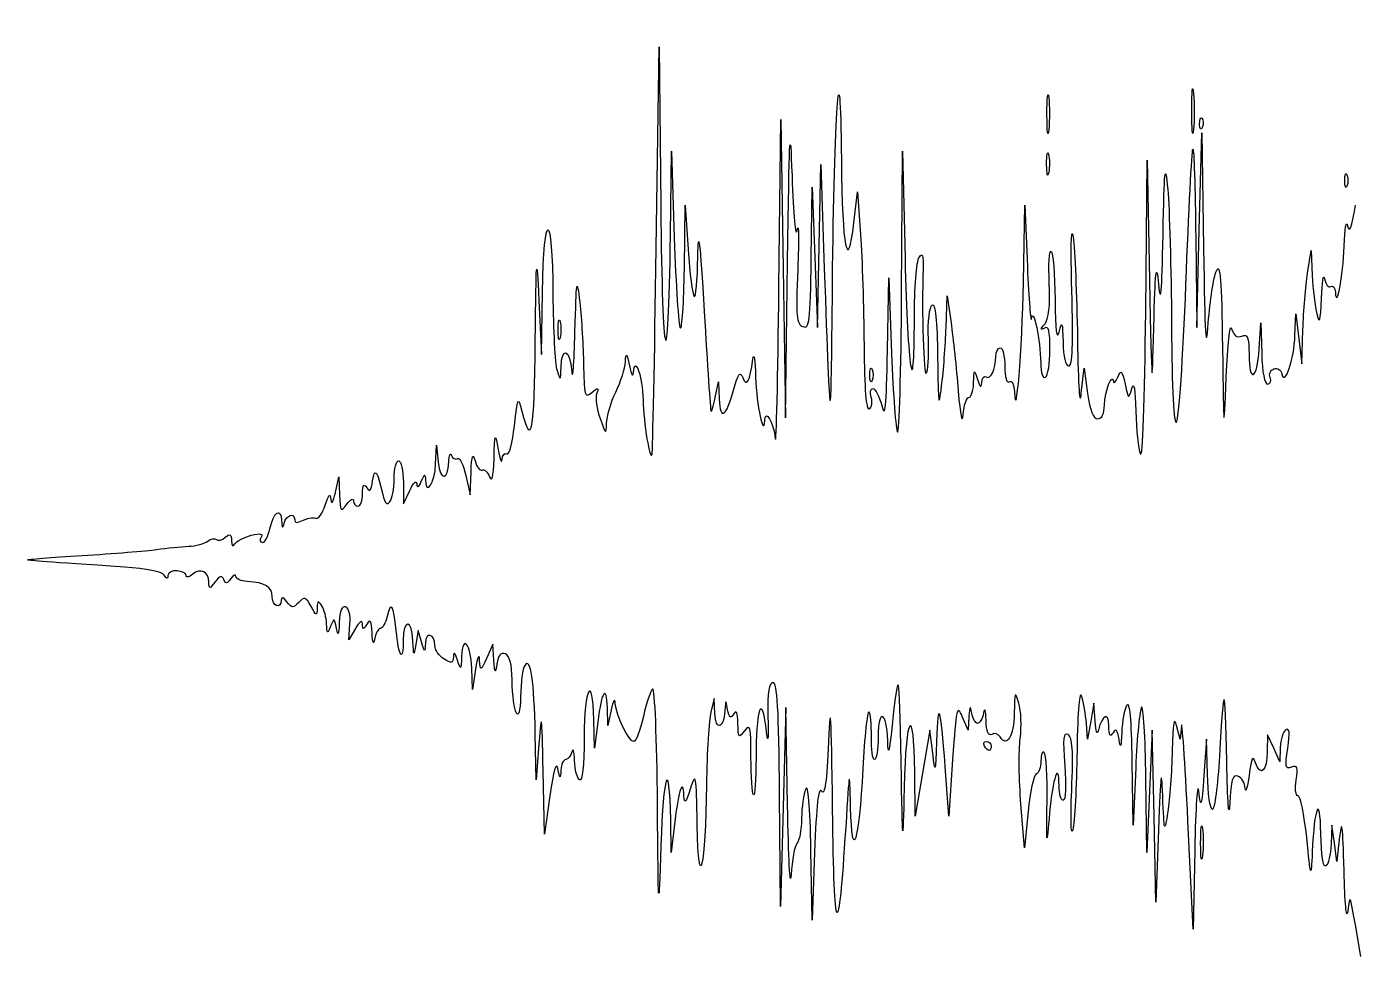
# Model space of a CAD drawing. Extents: x -517 to -102, y 95 to 207.
# Drawn here: x -516.9 to -413.3, y 115.1 to 187.6 of the extents above; entities that cross this region are included whole.
import ezdxf

# ---------------------------------------------------------------- set-up
doc = ezdxf.new("R2010")
doc.units = 0
doc.layers.add('Layer_1', color=7, linetype='CONTINUOUS')

msp = doc.modelspace()

# ---------------------------------------------------------------- linework, layer by layer
at = {"layer": 'Layer_1', "color": 7}
for p, q in [((-467.7964, 170.278525), (-467.559813, 185.977136)), ((-467.559813, 185.977136), (-467.444836, 173.629914)), ((-437.32227, 180.685554), (-437.322242, 180.685554)), ((-426.028668, 181.038332), (-426.028189, 181.038332)), ((-458.227402, 167.279914), (-458.090016, 180.332692)), ((-458.090016, 180.332692), (-457.899093, 168.691025)), ((-425.415625, 179.950602), (-425.41571, 179.950602)), ((-425.443537, 171.689622), (-425.245925, 179.274344)), ((-425.245925, 179.274344), (-425.111277, 170.278511)), ((-466.687408, 171.336858), (-466.594472, 177.863247)), ((-466.594472, 177.863247), (-466.386277, 171.096035)), ((-448.65894, 166.780129), (-448.591037, 177.863233)), ((-448.591037, 177.863233), (-448.394356, 169.513627)), ((-455.0964, 170.4549), (-454.967566, 176.8049)), ((-454.967566, 176.8049), (-454.687545, 168.691011)), ((-437.349138, 176.804999), (-437.349053, 176.804999)), ((-429.622289, 165.339622), (-429.518149, 177.157678)), ((-429.518149, 177.157678), (-429.324093, 167.809067)), ((-414.098966, 175.570276), (-414.098966, 175.570276)), ((-455.708258, 169.495847), (-455.634062, 175.041011)), ((-455.634062, 175.041011), (-455.429648, 169.572955)), ((-452.382382, 172.252794), (-452.089548, 174.688233)), ((-452.089548, 174.688233), (-451.858803, 171.336844)), ((-465.605932, 168.720421), (-465.551661, 173.629914)), ((-465.551661, 173.629914), (-465.31609, 170.194451)), ((-439.160271, 167.632678), (-439.056865, 173.6299)), ((-439.056865, 173.6299), (-438.849093, 168.8674)), ((-425.718732, 171.131059), (-425.641149, 164.1049)), ((-425.641149, 164.1049), (-425.443537, 171.689622)), ((-455.225235, 164.1049), (-455.0964, 170.4549)), ((-416.993098, 168.338233), (-416.718355, 170.102122)), ((-416.718355, 170.102122), (-416.629483, 168.161844)), ((-457.708198, 157.049358), (-457.55306, 169.220192)), ((-455.429648, 169.572955), (-455.225235, 164.1049)), ((-457.899093, 168.691025), (-457.708198, 157.049358)), ((-449.762231, 162.341011), (-449.666304, 167.985455)), ((-449.666304, 167.985455), (-449.444364, 162.089003)), ((-476.949093, 166.221581), (-476.738244, 161.988247)), ((-476.738244, 161.988247), (-476.667266, 166.838942)), ((-445.188284, 164.1049), (-445.100879, 166.574344)), ((-445.100879, 166.574344), (-444.803445, 164.457678)), ((-417.977715, 163.510506), (-417.920198, 165.163233)), ((-417.920198, 165.163233), (-417.682426, 163.222955)), ((-475.456165, 163.92861), (-475.456165, 163.92861)), ((-420.765337, 162.429205), (-420.638055, 164.457678)), ((-420.638055, 164.457678), (-420.571366, 162.076428)), ((-417.444654, 161.282678), (-417.356234, 163.928511)), ((-417.682426, 163.222955), (-417.444654, 161.282678)), ((-434.641865, 158.989622), (-434.430226, 160.9299)), ((-434.430226, 160.9299), (-434.152181, 158.960226)), ((-463.190759, 158.636858), (-462.930861, 159.871581)), ((-462.930861, 159.871581), (-462.884435, 158.527844)), ((-451.140632, 160.400719), (-451.140632, 160.400719)), ((-485.003687, 153.454194), (-484.944392, 154.932678)), ((-484.944392, 154.932678), (-484.805567, 153.602375)), ((-492.824008, 151.228511), (-492.56411, 152.463233)), ((-492.56411, 152.463233), (-492.506452, 151.052122)), ((-482.653481, 152.558562), (-482.31631, 151.052136)), ((-482.31631, 151.052136), (-482.243384, 152.816025)), ((-487.516424, 152.022261), (-487.50062, 150.346567)), ((-487.50062, 150.346567), (-487.016016, 151.4049)), ((-491.780661, 139.763208), (-491.684959, 140.96826)), ((-491.256489, 140.645152), (-491.780661, 139.763208)), ((-486.370686, 140.468775), (-486.54589, 139.410441)), ((-486.10472, 139.58683), (-486.370686, 140.468775)), ((-480.534105, 139.410441), (-481.018681, 138.352108)), ((-480.452571, 138.175719), (-480.534105, 139.410441)), ((-482.1347, 135.882664), (-482.187702, 137.537538)), ((-481.887897, 137.470164), (-482.1347, 135.882664)), ((-463.274156, 135.177108), (-463.543452, 134.118775)), ((-463.232415, 134.009761), (-463.274156, 135.177108)), ((-433.657474, 134.82433), (-433.910119, 133.413219)), ((-433.566485, 133.413219), (-433.657474, 134.82433)), ((-471.564462, 133.060441), (-471.610916, 134.442156)), ((-471.304564, 134.295164), (-471.564462, 133.060441)), ((-457.701819, 134.471552), (-457.899008, 126.710444)), ((-457.557322, 126.886833), (-457.701819, 134.471552)), ((-443.466954, 132.707664), (-443.924295, 133.765997)), ((-443.403002, 133.765997), (-443.466954, 132.707664)), ((-472.623162, 131.296552), (-472.669418, 133.501414)), ((-472.361796, 133.338656), (-472.623162, 131.296552)), ((-446.447757, 132.707664), (-447.01937, 129.356275)), ((-446.231603, 130.943775), (-446.447757, 132.707664)), ((-434.162764, 132.002108), (-434.247996, 133.23683)), ((-433.910119, 133.413219), (-434.162764, 132.002108)), ((-429.116236, 132.707664), (-429.324008, 127.945166)), ((-428.96917, 126.004889), (-429.116236, 132.707664)), ((-426.938045, 132.002108), (-427.207341, 133.060441)), ((-426.838477, 133.060441), (-426.938045, 132.002108)), ((-477.172415, 128.827108), (-477.2371, 132.398983)), ((-476.949008, 131.64933), (-477.172415, 128.827108)), ((-424.867268, 132.002108), (-425.078313, 129.179886)), ((-424.802582, 129.26808), (-424.867268, 132.002108)), ((-420.120064, 132.354886), (-420.135868, 131.052791)), ((-419.63546, 131.296552), (-420.120064, 132.354886)), ((-442.20051, 131.472941), (-442.20051, 131.472941)), ((-419.150856, 130.238219), (-419.63546, 131.296552)), ((-419.122211, 131.363927), (-419.150856, 130.238219)), ((-444.982064, 126.004889), (-445.259714, 129.863812)), ((-444.681864, 130.414608), (-444.982064, 126.004889)), ((-430.600245, 125.299333), (-430.673087, 130.238219)), ((-430.403085, 129.769363), (-430.600245, 125.299333)), ((-476.500783, 124.593777), (-476.613192, 129.532664)), ((-447.590982, 126.004889), (-447.629703, 129.42365)), ((-447.01937, 129.356275), (-447.590982, 126.004889)), ((-429.53178, 123.182666), (-429.604283, 128.974101)), ((-476.085493, 127.592389), (-476.500783, 124.593777)), ((-458.096225, 118.949333), (-458.174005, 127.680583)), ((-429.324008, 127.945166), (-429.53178, 123.182666)), ((-457.899008, 126.710444), (-458.096225, 118.949333)), ((-439.068097, 123.535444), (-439.35015, 126.933371)), ((-466.625714, 123.182666), (-466.672083, 125.711434)), ((-466.345298, 125.596739), (-466.625714, 123.182666)), ((-438.791322, 126.354618), (-439.068097, 123.535444)), ((-428.822132, 119.302111), (-428.96917, 126.004889)), ((-425.915469, 117.185444), (-426.327175, 125.652111)), ((-428.618452, 124.946555), (-428.822132, 119.302111)), ((-415.094392, 125.299333), (-415.153715, 123.820855)), ((-414.906432, 123.888222), (-415.094392, 125.299333)), ((-414.494077, 124.417389), (-414.718472, 122.477111)), ((-455.634739, 117.891), (-455.733348, 123.359055)), ((-425.794198, 123.359055), (-425.915469, 117.185444)), ((-425.334176, 123.888222), (-425.334261, 123.888222)), ((-414.718472, 122.477111), (-414.906432, 123.888222)), ((-455.443957, 123.182666), (-455.634739, 117.891)), ((-412.8389, 115.068777), (-413.26514, 117.538222))]:
    msp.add_line(p, q, dxfattribs=at)
for points in [[(-454.049356, 167.456289), (-453.927182, 180.901691), (-453.453302, 187.565237), (-453.359435, 177.157678)], [(-437.322242, 180.685554), (-437.322242, 182.043749), (-437.261339, 182.642604), (-437.183389, 182.016339)], [(-426.028189, 181.038332), (-426.025366, 182.590554), (-425.964886, 183.181671), (-425.890351, 182.351924)], [(-437.183389, 182.016339), (-437.105467, 181.390077), (-437.104197, 180.278827), (-437.180567, 179.546895)], [(-425.890351, 182.351924), (-425.815845, 181.522177), (-425.816889, 180.252177), (-425.893174, 179.529702)], [(-457.55306, 169.220192), (-457.427471, 179.074576), (-457.361713, 180.350302), (-457.207564, 175.92297)], [(-437.180567, 179.546895), (-437.256936, 178.814966), (-437.320718, 179.32736), (-437.32227, 180.685554)], [(-425.893174, 179.529702), (-425.968978, 178.807227), (-426.029938, 179.48611), (-426.028668, 181.038332)], [(-425.41571, 179.950602), (-425.43095, 180.322487), (-425.347666, 180.530848), (-425.230431, 180.413622)], [(-425.230431, 180.413622), (-425.113196, 180.296398), (-425.100665, 179.992129), (-425.202491, 179.737465)], [(-425.202491, 179.737465), (-425.315098, 179.456042), (-425.398692, 179.539633), (-425.415625, 179.950602)], [(-437.349053, 176.804999), (-437.353004, 177.58111), (-437.283916, 177.94015), (-437.195637, 177.602863)], [(-437.195637, 177.602863), (-437.10733, 177.265574), (-437.104113, 176.630574), (-437.188582, 176.191752)], [(-426.484627, 167.459946), (-426.265735, 173.181756), (-426.021331, 177.92938), (-425.94149, 178.010226)], [(-425.94149, 178.010226), (-425.861649, 178.091068), (-425.761404, 174.995443), (-425.718732, 171.131059)], [(-453.359435, 177.157678), (-453.297516, 170.291369), (-452.8739, 168.164734), (-452.382382, 172.252794)], [(-437.188582, 176.191752), (-437.272966, 175.752928), (-437.345215, 176.028888), (-437.349138, 176.804999)], [(-428.269598, 171.336844), (-428.170679, 176.516288), (-428.111468, 177.084385), (-427.90206, 174.864622)], [(-414.098966, 175.570276), (-414.098966, 176.055346), (-414.018899, 176.253785), (-413.921053, 176.011249)], [(-457.207564, 175.92297), (-457.100658, 172.853162), (-456.922632, 170.996453), (-456.801643, 171.689636)], [(-413.921053, 175.129304), (-414.018899, 174.886771), (-414.098966, 175.085207), (-414.098966, 175.570276)], [(-413.921053, 176.011249), (-413.823178, 175.768715), (-413.823178, 175.37184), (-413.921053, 175.129304)], [(-427.90206, 174.864622), (-427.764758, 173.409414), (-427.631662, 168.654853), (-427.606319, 164.298928)], [(-476.667266, 166.838942), (-476.570492, 173.45484), (-475.902105, 173.309589), (-475.855594, 166.662553)], [(-467.444836, 173.629914), (-467.324722, 160.73312), (-466.858519, 159.321707), (-466.687408, 171.336858)], [(-413.869971, 172.0424), (-413.734927, 171.410857), (-413.561784, 171.861583), (-413.260145, 173.6299)], [(-456.801643, 171.689636), (-456.683138, 172.368733), (-456.66581, 171.005242), (-456.763176, 168.659653)], [(-435.381541, 167.015317), (-435.472078, 170.265283), (-435.430112, 172.130594), (-435.288267, 171.160455)], [(-414.141779, 170.4549), (-414.096002, 171.813094), (-413.973716, 172.527469), (-413.869971, 172.0424)], [(-466.386277, 171.096035), (-466.271779, 167.374066), (-466.06158, 164.212297), (-465.919143, 164.069876)], [(-464.551324, 169.602366), (-464.514353, 172.032014), (-464.381483, 170.886971), (-464.056674, 165.339636)], [(-451.858803, 171.336844), (-451.731916, 169.49358), (-451.610307, 165.634525), (-451.588576, 162.761164)], [(-435.288267, 171.160455), (-435.146394, 170.190317), (-434.99055, 166.618442), (-434.941924, 163.222955)], [(-428.618537, 167.456289), (-428.445986, 165.743355), (-428.357707, 166.725102), (-428.269598, 171.336844)], [(-477.23092, 163.06422), (-477.167194, 169.702498), (-477.138492, 170.023935), (-476.949093, 166.221581)], [(-468.121887, 154.227136), (-468.073006, 154.421164), (-467.926533, 161.644289), (-467.7964, 170.278525)], [(-465.31609, 170.194451), (-465.186494, 168.304945), (-464.972795, 166.651301), (-464.841195, 166.519681)], [(-437.144894, 167.582465), (-437.209071, 169.029545), (-437.142072, 170.139398), (-436.997009, 170.048808)], [(-436.997009, 170.048808), (-436.851467, 169.958214), (-436.71363, 168.266275), (-436.690685, 166.288941)], [(-425.111277, 170.278511), (-425.007786, 163.364036), (-424.921285, 162.017274), (-424.737361, 164.457678)], [(-414.825039, 166.85975), (-414.743223, 165.374874), (-414.220208, 168.126761), (-414.141779, 170.4549)], [(-464.841195, 166.519681), (-464.709566, 166.388064), (-464.579123, 167.775273), (-464.551324, 169.602366)], [(-456.36132, 164.172811), (-455.841636, 163.973387), (-455.774834, 164.517802), (-455.708258, 169.495847)], [(-448.394356, 169.513627), (-448.189632, 160.82114), (-447.672545, 157.51612), (-447.663147, 164.839852)], [(-447.663147, 164.839852), (-447.660324, 167.152019), (-447.495168, 169.281914), (-447.296484, 169.572955)], [(-447.296484, 169.572955), (-447.02445, 169.971422), (-446.947092, 169.753586), (-446.983273, 168.691011)], [(-428.989772, 164.1049), (-428.878323, 168.590596), (-428.802123, 169.278606), (-428.618537, 167.456289)], [(-424.111222, 168.514622), (-423.810176, 169.200924), (-423.70344, 167.870551), (-423.629977, 162.5174)], [(-474.134716, 163.752136), (-474.03083, 167.87921), (-473.993492, 168.10873), (-473.761534, 166.045192)], [(-465.919143, 164.069876), (-465.776733, 163.927455), (-465.635792, 166.020204), (-465.605932, 168.720421)], [(-456.763176, 168.659653), (-456.91806, 164.928382), (-456.867796, 164.367163), (-456.36132, 164.172811)], [(-454.687545, 168.691011), (-454.224136, 155.263995), (-454.161229, 155.142295), (-454.049356, 167.456289)], [(-446.983273, 168.691011), (-447.097799, 165.328994), (-446.943932, 160.302184), (-446.73297, 160.513154)], [(-438.849093, 168.8674), (-438.734821, 166.248025), (-438.590436, 164.4224), (-438.528262, 164.810455)], [(-424.737361, 164.457678), (-424.60576, 166.203928), (-424.32399, 168.029553), (-424.111222, 168.514622)], [(-417.356234, 163.928511), (-417.307635, 165.383719), (-417.1442, 167.368094), (-416.993098, 168.338233)], [(-416.629483, 168.161844), (-416.580602, 167.094692), (-416.419425, 165.745317), (-416.271315, 165.163233)], [(-415.912244, 166.397955), (-415.862855, 167.659136), (-415.753352, 168.331471), (-415.668883, 167.892029)], [(-458.509878, 155.461858), (-458.430066, 154.782761), (-458.302953, 160.100886), (-458.227402, 167.279914)], [(-439.860295, 159.098639), (-439.733549, 156.434151), (-439.252191, 162.30264), (-439.160271, 167.632678)], [(-437.497672, 164.372243), (-437.17368, 164.771929), (-437.064376, 165.76674), (-437.144894, 167.582465)], [(-435.621882, 161.106289), (-435.326677, 161.106289), (-435.26154, 162.707827), (-435.381541, 167.015317)], [(-429.324093, 167.809067), (-429.141946, 159.033948), (-429.121429, 158.806717), (-428.989772, 164.1049)], [(-427.221396, 156.717863), (-427.035073, 156.9042), (-426.703518, 161.738139), (-426.484627, 167.459946)], [(-415.668883, 167.892029), (-415.584414, 167.452589), (-415.367922, 167.184145), (-415.187751, 167.29549)], [(-415.187751, 167.29549), (-415.007608, 167.406829), (-414.844371, 167.21075), (-414.825039, 166.85975)], [(-475.855594, 166.662553), (-475.836121, 163.897658), (-475.693345, 161.238595), (-475.537982, 160.753525)], [(-473.761534, 166.045192), (-473.619774, 164.784011), (-473.485238, 162.581761), (-473.462548, 161.151303)], [(-448.974633, 155.944791), (-448.838376, 155.808523), (-448.696306, 160.684426), (-448.65894, 166.780129)], [(-446.574277, 163.186021), (-446.615312, 164.590599), (-446.488143, 165.726193), (-446.275121, 165.857847)], [(-446.275121, 165.857847), (-446.025016, 166.012429), (-445.8878, 164.676064), (-445.852776, 161.744472)], [(-436.690685, 166.288941), (-436.662745, 163.873972), (-436.560524, 163.041207), (-436.379648, 163.752122)], [(-416.271315, 165.163233), (-416.053919, 164.30887), (-415.984718, 164.546834), (-415.912244, 166.397955)], [(-475.456165, 163.92861), (-475.456165, 164.607707), (-475.383578, 164.885521), (-475.294819, 164.545971)], [(-464.056674, 165.339636), (-463.812382, 161.168039), (-463.576106, 157.675539), (-463.531599, 157.578525)], [(-438.528262, 164.810455), (-438.379277, 165.740033), (-437.838003, 163.128301), (-437.811079, 161.350053)], [(-430.029648, 154.227122), (-429.850042, 153.809154), (-429.683982, 158.338665), (-429.622289, 165.339622)], [(-475.294819, 163.311249), (-475.383578, 162.971701), (-475.456165, 163.249513), (-475.456165, 163.92861)], [(-475.294819, 164.545971), (-475.206088, 164.206424), (-475.206088, 163.650799), (-475.294819, 163.311249)], [(-445.538296, 159.518789), (-445.393854, 160.682955), (-445.236346, 162.746705), (-445.188284, 164.1049)], [(-444.803445, 164.457678), (-444.639841, 163.293511), (-444.388268, 160.912261), (-444.244391, 159.166011)], [(-437.526176, 164.058003), (-437.842858, 163.867749), (-437.834814, 163.956321), (-437.497672, 164.372243)], [(-437.085204, 162.38265), (-437.085204, 163.840983), (-437.194734, 164.257125), (-437.526176, 164.058003)], [(-436.379648, 163.752122), (-436.14944, 164.656757), (-436.104284, 164.541481), (-436.068583, 162.958372)], [(-427.606319, 164.298928), (-427.576855, 159.236905), (-427.437945, 156.50132), (-427.221396, 156.717863)], [(-423.343042, 160.224344), (-423.237124, 162.746705), (-423.046116, 164.452612), (-422.918551, 164.015249)], [(-422.918551, 164.015249), (-422.760112, 163.472025), (-422.508595, 163.288358), (-422.124801, 163.435632)], [(-478.274634, 157.578525), (-477.523782, 154.703259), (-477.299895, 155.879973), (-477.23092, 163.06422)], [(-474.385188, 160.665331), (-474.310908, 159.840714), (-474.198188, 161.229775), (-474.134716, 163.752136)], [(-451.588576, 162.761164), (-451.562047, 159.241198), (-451.429318, 157.610893), (-451.181978, 157.76377)], [(-446.73297, 160.513154), (-446.606478, 160.63966), (-446.535048, 161.842449), (-446.574277, 163.186021)], [(-436.068583, 162.958372), (-436.042901, 161.82394), (-435.869927, 161.106289), (-435.621882, 161.106289)], [(-434.941924, 163.222955), (-434.887822, 159.444511), (-434.771405, 157.802113), (-434.641865, 158.989622)], [(-422.124801, 163.435632), (-421.660997, 163.613607), (-421.562982, 163.367676), (-421.562982, 162.025978)], [(-418.994788, 160.469372), (-418.759076, 159.483754), (-418.043332, 161.623811), (-417.977715, 163.510506)], [(-475.220369, 161.018108), (-475.169174, 162.687004), (-474.543459, 162.422709), (-474.385188, 160.665331)], [(-470.199889, 161.437149), (-470.161761, 162.178849), (-470.106812, 162.119489), (-469.893537, 161.106303)], [(-469.581794, 160.577136), (-469.475961, 162.017669), (-468.846662, 160.268515), (-468.820274, 158.46047)], [(-460.260192, 161.63547), (-460.183907, 162.217553), (-460.086541, 161.582553), (-460.04384, 160.224358)], [(-450.209497, 158.019483), (-449.927754, 156.958737), (-449.839108, 157.815163), (-449.762231, 162.341011)], [(-449.444364, 162.089003), (-449.322275, 158.845957), (-449.11089, 156.081062), (-448.974633, 155.944791)], [(-445.852776, 161.744472), (-445.80841, 158.029697), (-445.762973, 157.708031), (-445.538296, 159.518789)], [(-442.061064, 160.24719), (-441.699989, 160.024037), (-441.318537, 160.842662), (-441.318537, 161.840699)], [(-441.318537, 161.840699), (-441.318537, 162.212882), (-441.159787, 162.5174), (-440.965759, 162.5174)], [(-440.965759, 162.5174), (-440.771732, 162.5174), (-440.612982, 161.87303), (-440.612982, 161.085469)], [(-437.437982, 160.224344), (-437.243954, 160.344261), (-437.085204, 161.315497), (-437.085204, 162.38265)], [(-423.629977, 162.5174), (-423.536731, 155.720202), (-423.533316, 155.69288), (-423.343042, 160.224344)], [(-421.562982, 162.025978), (-421.562982, 159.691379), (-420.916636, 160.018122), (-420.765337, 162.429205)], [(-420.571366, 162.076428), (-420.530302, 160.610856), (-420.354478, 159.695178), (-420.114137, 159.695178)], [(-475.537982, 160.753525), (-475.270378, 159.91791), (-475.253699, 159.93181), (-475.220369, 161.018108)], [(-473.462548, 161.151303), (-473.424589, 158.757497), (-473.37393, 158.589008), (-472.826108, 159.034637)], [(-470.95187, 159.072943), (-470.563815, 159.876122), (-470.22543, 160.940018), (-470.199889, 161.437149)], [(-469.893537, 161.106303), (-469.750592, 160.427206), (-469.610327, 160.189081), (-469.581794, 160.577136)], [(-461.765452, 159.216755), (-461.399721, 160.52306), (-461.248365, 160.73003), (-461.04937, 160.195981)], [(-461.04937, 160.195981), (-460.753658, 159.40231), (-460.489752, 159.883626), (-460.260192, 161.63547)], [(-451.140632, 160.400719), (-451.140632, 160.885789), (-451.060566, 161.084227), (-450.96272, 160.841691)], [(-450.96272, 160.841691), (-450.864845, 160.599158), (-450.864845, 160.202283), (-450.96272, 159.959747)], [(-443.047261, 159.783372), (-443.013959, 160.869671), (-442.997251, 160.88357), (-442.729648, 160.047955)], [(-440.612982, 161.085469), (-440.612982, 160.220684), (-440.473253, 159.739893), (-440.260204, 159.871567)], [(-437.811079, 161.350053), (-437.798944, 160.548358), (-437.648463, 160.094265), (-437.437982, 160.224344)], [(-432.846452, 158.078281), (-432.841654, 159.075468), (-432.196381, 160.683255), (-432.126898, 159.871567)], [(-431.798617, 160.224344), (-431.538719, 160.839487), (-431.46551, 160.771675), (-431.227286, 159.695178)], [(-419.915453, 160.195148), (-420.020976, 160.470132), (-419.889206, 160.778835), (-419.622534, 160.881154)], [(-419.622534, 160.881154), (-419.350726, 160.98545), (-419.074939, 160.804537), (-418.994788, 160.469372)], [(-460.04384, 160.224358), (-459.976587, 158.085978), (-459.406667, 155.377118), (-459.335011, 156.855331)], [(-450.96272, 159.959747), (-451.060566, 159.717214), (-451.140632, 159.91565), (-451.140632, 160.400719)], [(-443.413896, 158.636844), (-443.231609, 158.636844), (-443.066593, 159.152783), (-443.047261, 159.783372)], [(-442.729648, 160.047955), (-442.529553, 159.423186), (-442.436956, 159.352106), (-442.412035, 159.804194)], [(-442.412035, 159.804194), (-442.392844, 160.155194), (-442.234743, 160.354542), (-442.061064, 160.24719)], [(-440.260204, 159.871567), (-440.060249, 159.995152), (-439.887021, 159.660349), (-439.860295, 159.098639)], [(-432.126898, 159.871567), (-432.110247, 159.677539), (-431.96256, 159.836289), (-431.798617, 160.224344)], [(-431.227286, 159.695178), (-430.9653, 158.511354), (-430.943681, 158.496814), (-430.703369, 159.3424)], [(-430.703369, 159.3424), (-430.539991, 159.917388), (-430.431871, 159.303476), (-430.392784, 157.578511)], [(-420.114137, 159.695178), (-419.899338, 159.695178), (-419.80993, 159.920165), (-419.915453, 160.195148)], [(-478.85985, 156.428746), (-478.607572, 158.718138), (-478.584232, 158.764), (-478.274634, 157.578525)], [(-472.826108, 159.034637), (-472.309303, 159.455009), (-472.259237, 159.442984), (-472.446152, 158.943363)], [(-472.446152, 158.943363), (-472.564573, 158.626871), (-472.442484, 157.753746), (-472.174937, 157.003085)], [(-471.67292, 156.62543), (-471.664453, 157.168374), (-471.339926, 158.269758), (-470.95187, 159.072943)], [(-463.531599, 157.578525), (-463.487093, 157.481511), (-463.333705, 157.957761), (-463.190759, 158.636858)], [(-462.884435, 158.527844), (-462.82514, 156.812252), (-462.358176, 157.099744), (-461.765452, 159.216755)], [(-451.181978, 157.76377), (-450.980048, 157.888563), (-450.911355, 158.294805), (-451.029352, 158.666534)], [(-451.029352, 158.666534), (-451.147321, 159.03826), (-451.090171, 159.3424), (-450.902352, 159.3424)], [(-450.902352, 159.3424), (-450.714533, 159.3424), (-450.402734, 158.747089), (-450.209497, 158.019483)], [(-444.244391, 159.166011), (-444.085585, 157.238422), (-443.936148, 156.510766), (-443.864097, 157.313928)], [(-443.864097, 157.313928), (-443.798819, 158.041533), (-443.596212, 158.636844), (-443.413896, 158.636844)], [(-434.152181, 158.960226), (-433.960637, 157.603426), (-433.715075, 156.990546), (-433.362975, 156.990546)], [(-468.820274, 158.46047), (-468.79431, 156.670173), (-468.284616, 153.581448), (-468.121887, 154.227136)], [(-459.335011, 156.855331), (-459.289291, 157.798689), (-458.659484, 156.735101), (-458.509878, 155.461858)], [(-433.362975, 156.990546), (-433.028344, 156.990546), (-432.84998, 157.366139), (-432.846452, 158.078281)], [(-430.392784, 157.578511), (-430.359792, 156.123303), (-430.196385, 154.615178), (-430.029648, 154.227122)], [(-472.174937, 157.003085), (-471.726966, 155.746432), (-471.687172, 155.716493), (-471.67292, 156.62543)], [(-480.451612, 153.874358), (-480.380209, 155.89356), (-480.36511, 155.926046), (-480.124093, 154.579914)], [(-479.446957, 154.244705), (-479.268564, 154.134452), (-479.004376, 155.117274), (-478.85985, 156.428746)], [(-480.124093, 154.579914), (-479.985126, 153.803803), (-479.848926, 153.455987), (-479.821381, 153.806986)], [(-488.243287, 152.375039), (-488.240465, 153.102644), (-488.079147, 153.697955), (-487.885119, 153.697955)], [(-487.885119, 153.697955), (-487.691091, 153.697955), (-487.525173, 152.943894), (-487.516424, 152.022261)], [(-485.793344, 152.17783), (-485.74404, 150.90901), (-485.061514, 152.0122), (-485.003687, 153.454194)], [(-484.805567, 153.602375), (-484.651135, 152.122543), (-484.020424, 152.144009), (-483.976793, 153.630597)], [(-483.976793, 153.630597), (-483.961553, 154.152723), (-483.868561, 154.38049), (-483.770291, 154.136743)], [(-483.770291, 154.136743), (-483.672021, 153.892999), (-483.456403, 153.777141), (-483.291134, 153.87928)], [(-483.291134, 153.87928), (-483.125865, 153.981417), (-482.838929, 153.387096), (-482.653481, 152.558562)], [(-482.243384, 152.816025), (-482.187532, 154.166188), (-482.112884, 154.373048), (-481.925122, 153.69797)], [(-481.925122, 153.69797), (-481.790192, 153.2129), (-481.544207, 152.8954), (-481.378458, 152.992414)], [(-480.801821, 152.463247), (-480.614115, 151.982315), (-480.502637, 152.431568), (-480.451612, 153.874358)], [(-479.821381, 153.806986), (-479.793723, 154.157986), (-479.62535, 154.354957), (-479.446957, 154.244705)], [(-489.921917, 152.137151), (-489.773863, 153.239183), (-489.533805, 152.91784), (-489.125062, 151.07052)], [(-489.125062, 151.07052), (-488.819162, 149.687987), (-488.250851, 150.5288), (-488.243287, 152.375039)], [(-486.121315, 152.110455), (-485.850692, 152.740251), (-485.815471, 152.747485), (-485.793344, 152.17783)], [(-481.378458, 152.992414), (-481.212737, 153.089428), (-480.953233, 152.851303), (-480.801821, 152.463247)], [(-490.701951, 151.140317), (-490.698, 151.85389), (-490.61243, 151.977571), (-490.378524, 151.607984)], [(-490.378524, 151.607984), (-490.139905, 151.230932), (-490.025916, 151.363012), (-489.921917, 152.137151)], [(-487.016016, 151.4049), (-486.749485, 151.986983), (-486.507338, 152.225108), (-486.477959, 151.934067)], [(-486.477959, 151.934067), (-486.440508, 151.563294), (-486.333744, 151.61609), (-486.121315, 152.110455)], [(-493.619846, 150.247066), (-493.346373, 151.100455), (-493.227134, 151.219378), (-493.166372, 150.699344)], [(-493.166372, 150.699344), (-493.115685, 150.26571), (-492.983746, 150.469646), (-492.824008, 151.228511)], [(-492.506452, 151.052122), (-492.452491, 149.731508), (-492.415576, 149.684928), (-491.930831, 150.325798)], [(-491.930831, 150.325798), (-491.645984, 150.702432), (-491.412897, 150.821493), (-491.412897, 150.590381)], [(-491.412897, 150.590381), (-491.412897, 150.359269), (-491.254147, 150.170178), (-491.060119, 150.170178)], [(-491.060119, 150.170178), (-490.866091, 150.170178), (-490.704914, 150.606742), (-490.701951, 151.140317)], [(-497.940161, 148.402242), (-497.649613, 149.725195), (-497.070832, 150.127576), (-497.016419, 149.044472)], [(-496.81415, 148.847261), (-496.641374, 149.50844), (-495.999008, 149.707161), (-495.999008, 149.099435)], [(-495.381647, 149.051762), (-495.042105, 149.226398), (-494.590268, 149.30627), (-494.377585, 149.229257)], [(-494.377585, 149.229257), (-494.164902, 149.152244), (-493.823921, 149.610257), (-493.619846, 150.247066)], [(-498.517305, 147.347955), (-498.327228, 147.347955), (-498.067528, 147.822385), (-497.940161, 148.402242)], [(-497.016419, 149.044472), (-496.986391, 148.446802), (-496.932543, 148.394292), (-496.81415, 148.847261)], [(-495.999008, 149.099435), (-495.999008, 148.865859), (-495.776504, 148.848675), (-495.381647, 149.051762)], [(-504.289286, 147.043601), (-503.707202, 147.068042), (-503.028684, 147.248543), (-502.781457, 147.444673)], [(-502.781457, 147.444673), (-502.53423, 147.640803), (-502.23135, 147.700657), (-502.108357, 147.577679)], [(-502.108357, 147.577679), (-501.985393, 147.454695), (-501.671703, 147.530889), (-501.411325, 147.746989)], [(-501.411325, 147.746989), (-501.044069, 148.051787), (-500.936683, 147.991761), (-500.932506, 147.479344)], [(-500.932506, 147.479344), (-500.92912, 147.054377), (-500.83339, 146.966089), (-500.664367, 147.231793)], [(-500.664367, 147.231793), (-500.519898, 147.458942), (-499.943007, 147.75991), (-499.382429, 147.900603)], [(-499.382429, 147.900603), (-498.655509, 148.083048), (-498.434868, 148.040486), (-498.613035, 147.752182)], [(-498.613035, 147.752182), (-498.750449, 147.529859), (-498.707354, 147.347955), (-498.517305, 147.347955)], [(-516.812897, 145.985595), (-516.909925, 146.024491), (-515.004925, 146.178161), (-512.579564, 146.327084)], [(-512.579564, 146.327084), (-510.15423, 146.476004), (-507.534841, 146.688137), (-506.75873, 146.798486)], [(-506.75873, 146.798486), (-505.982619, 146.90884), (-504.871369, 147.019138), (-504.289286, 147.043601)], [(-509.252051, 145.424199), (-515.481514, 145.831584), (-516.644072, 145.917904), (-516.812897, 145.985595)], [(-506.170664, 144.795272), (-506.341549, 145.064498), (-507.562556, 145.313712), (-509.252051, 145.424199)], [(-505.17123, 145.134278), (-505.559286, 145.163524), (-505.879213, 144.998853), (-505.882176, 144.768377)], [(-504.465675, 144.760229), (-504.465675, 144.936722), (-504.783175, 145.105048), (-505.17123, 145.134278)], [(-502.690553, 144.240316), (-502.706076, 145.064955), (-503.335713, 145.37711), (-503.951974, 144.865673)], [(-505.882176, 144.768377), (-505.886127, 144.466438), (-505.966702, 144.473948), (-506.170664, 144.795272)], [(-503.951974, 144.865673), (-504.234506, 144.631183), (-504.465675, 144.583733), (-504.465675, 144.760229)], [(-502.197031, 144.279833), (-502.63504, 143.702192), (-502.680365, 143.698562), (-502.690553, 144.240316)], [(-501.529548, 144.456222), (-501.668175, 144.800389), (-501.8359, 144.756066), (-502.197031, 144.279833)], [(-500.970155, 144.525719), (-501.264146, 144.110034), (-501.38409, 144.095133), (-501.529548, 144.456222)], [(-500.590284, 144.702108), (-500.593388, 144.896136), (-500.76433, 144.816761), (-500.970155, 144.525719)], [(-499.701594, 144.298372), (-500.18727, 144.326397), (-500.587151, 144.50808), (-500.590284, 144.702108)], [(-497.762897, 143.12568), (-497.762897, 143.89471), (-498.296156, 144.217267), (-499.701594, 144.298372)], [(-497.046109, 142.850013), (-497.0653, 142.097914), (-497.762897, 142.366211), (-497.762897, 143.12568)], [(-496.600649, 142.720657), (-496.882984, 143.091474), (-497.038828, 143.136723), (-497.046109, 142.850013)], [(-494.723533, 142.36296), (-495.130102, 143.096272), (-495.247055, 143.134502), (-495.676682, 142.674576)], [(-495.676682, 142.674576), (-496.109244, 142.211505), (-496.217081, 142.216882), (-496.600649, 142.720657)], [(-494.242231, 142.232652), (-494.2586, 141.588728), (-494.300595, 141.600113), (-494.723533, 142.36296)], [(-493.882341, 142.409041), (-494.166313, 142.848444), (-494.227358, 142.818523), (-494.242231, 142.232652)], [(-493.510175, 140.99793), (-493.526826, 141.482999), (-493.694268, 142.117999), (-493.882341, 142.409041)], [(-492.030258, 142.320576), (-492.327043, 142.419692), (-492.48695, 142.025704), (-492.519264, 141.115524)], [(-491.684959, 140.96826), (-491.627414, 141.692995), (-491.765054, 142.232009), (-492.030258, 142.320576)], [(-488.080699, 140.487946), (-488.269619, 142.503298), (-488.474879, 142.81688), (-488.788146, 141.568724)], [(-493.195949, 140.821541), (-493.454069, 140.180324), (-493.482715, 140.19641), (-493.510175, 140.99793)], [(-492.739624, 140.645152), (-492.900434, 141.468349), (-492.930857, 141.480098), (-493.195949, 140.821541)], [(-492.519264, 141.115524), (-492.554994, 140.110166), (-492.611523, 139.989485), (-492.739624, 140.645152)], [(-490.714453, 140.99793), (-490.72546, 141.323606), (-490.933909, 141.187945), (-491.256489, 140.645152)], [(-490.354564, 140.99793), (-490.658545, 140.527562), (-490.698536, 140.527562), (-490.714453, 140.99793)], [(-489.959142, 140.292374), (-489.999697, 141.229033), (-490.095145, 141.399354), (-490.354564, 140.99793)], [(-488.788146, 141.568724), (-488.915625, 141.060761), (-489.150434, 140.645152), (-489.309946, 140.645152)], [(-486.773926, 139.675025), (-486.842167, 141.382678), (-487.532341, 141.409433), (-487.532341, 139.704412)], [(-489.752809, 139.851402), (-489.85599, 139.315744), (-489.923074, 139.459127), (-489.959142, 140.292374)], [(-489.309946, 140.645152), (-489.46943, 140.645152), (-489.668735, 140.287966), (-489.752809, 139.851402)], [(-487.532341, 139.704412), (-487.532341, 137.923943), (-487.88797, 138.432107), (-488.080699, 140.487946)], [(-485.062897, 139.298091), (-485.062897, 140.228756), (-485.763965, 140.438264), (-485.803617, 139.519458)], [(-482.187702, 137.537538), (-482.248859, 139.447889), (-482.927858, 140.238016), (-482.981395, 138.461125)], [(-486.54589, 139.410441), (-486.70893, 138.425522), (-486.724734, 138.443875), (-486.773926, 139.675025)], [(-485.803617, 139.519458), (-485.83819, 138.718418), (-485.843213, 138.719536), (-486.10472, 139.58683)], [(-484.357341, 138.257589), (-484.745397, 138.499933), (-485.062897, 138.96816), (-485.062897, 139.298091)], [(-483.616621, 138.437314), (-483.646706, 137.906505), (-483.75364, 137.880565), (-484.357341, 138.257589)], [(-483.299008, 138.175719), (-483.489028, 138.769094), (-483.592971, 138.854689), (-483.616621, 138.437314)], [(-482.981395, 138.461125), (-483.014443, 137.363599), (-483.033465, 137.34653), (-483.299008, 138.175719)], [(-481.572203, 138.175719), (-481.613464, 138.703935), (-481.740069, 138.420953), (-481.887897, 137.470164)], [(-481.018681, 138.352108), (-481.498571, 137.304118), (-481.503962, 137.302394), (-481.572203, 138.175719)], [(-480.225975, 137.891789), (-480.351564, 137.06888), (-480.382044, 137.107068), (-480.452571, 138.175719)], [(-479.57328, 138.647795), (-479.920893, 138.781193), (-480.126604, 138.54293), (-480.225975, 137.891789)], [(-479.040867, 136.638669), (-479.057801, 137.874026), (-479.22767, 138.51517), (-479.57328, 138.647795)], [(-477.2371, 132.398983), (-477.312172, 136.544613), (-477.604413, 138.468838), (-478.051735, 137.763203)], [(-478.051735, 137.763203), (-478.215396, 137.505018), (-478.362913, 136.42065), (-478.379508, 135.353497)], [(-472.669418, 133.501414), (-472.747735, 137.234488), (-473.42123, 136.030729), (-473.42123, 132.157677)], [(-448.697124, 130.238219), (-448.8272, 137.536415), (-448.898518, 137.824256), (-449.39633, 133.060441)], [(-478.379508, 135.353497), (-478.41837, 132.856228), (-479.004771, 133.995692), (-479.040867, 136.638669)], [(-471.610916, 134.442156), (-471.674811, 136.343812), (-472.047231, 135.796518), (-472.361796, 133.338656)], [(-468.069817, 135.919587), (-468.230994, 135.819979), (-468.559868, 134.858109), (-468.800688, 133.782098)], [(-467.701884, 126.995855), (-467.743088, 132.003513), (-467.908668, 136.019197), (-468.069817, 135.919587)], [(-458.692758, 136.412623), (-459.009552, 136.413188), (-459.119958, 135.693033), (-459.084765, 133.854984)], [(-458.174005, 127.680583), (-458.233752, 134.388407), (-458.353978, 136.412014), (-458.692758, 136.412623)], [(-439.516859, 134.82433), (-439.81847, 135.79207), (-439.849288, 135.725903), (-439.877031, 134.051403)], [(-434.615675, 135.353497), (-434.790596, 135.899648), (-434.927417, 134.287829), (-434.975028, 131.120164)], [(-423.298592, 130.238219), (-423.422374, 136.587793), (-423.536477, 136.675733), (-423.870826, 130.679191)], [(-470.99824, 134.790337), (-471.025051, 135.217762), (-471.154365, 135.008777), (-471.304564, 134.295164)], [(-469.540138, 131.825719), (-469.940668, 131.825719), (-470.939594, 133.856782), (-470.99824, 134.790337)], [(-462.228664, 134.326168), (-462.382588, 135.142835), (-462.39097, 135.138875), (-462.437085, 134.227791)], [(-459.261154, 133.060441), (-459.591071, 135.642704), (-460.015675, 134.203678), (-460.015675, 130.50335)], [(-454.043627, 126.534055), (-454.135857, 134.126959), (-454.203421, 135.27704), (-454.354551, 131.825719)], [(-447.629703, 129.42365), (-447.691764, 134.899006), (-448.339379, 133.966956), (-448.462908, 128.22451)], [(-445.259714, 129.863812), (-445.603178, 134.637316), (-445.823425, 135.279936), (-445.932137, 131.825719)], [(-439.409642, 132.048663), (-439.287214, 132.993199), (-439.335446, 134.242247), (-439.516859, 134.82433)], [(-434.247996, 133.23683), (-434.294873, 133.915927), (-434.46034, 134.868427), (-434.615675, 135.353497)], [(-430.673087, 130.238219), (-430.722363, 133.579465), (-430.856559, 135.005935), (-431.087897, 134.647941)], [(-476.613192, 129.532664), (-476.717445, 134.112538), (-476.741857, 134.266402), (-476.949008, 131.64933)], [(-468.800688, 133.782098), (-469.04148, 132.706092), (-469.374248, 131.825719), (-469.540138, 131.825719)], [(-463.543452, 134.118775), (-463.691563, 133.536691), (-463.840689, 130.996691), (-463.87481, 128.47433)], [(-462.437085, 134.227791), (-462.508459, 132.817392), (-463.183168, 132.632432), (-463.232415, 134.009761)], [(-461.75295, 133.973391), (-461.996959, 133.587917), (-462.104571, 133.667721), (-462.228664, 134.326168)], [(-461.420972, 133.23683), (-461.432543, 134.102812), (-461.531772, 134.322779), (-461.75295, 133.973391)], [(-459.084765, 133.854984), (-459.04229, 131.635572), (-459.065574, 131.530289), (-459.261154, 133.060441)], [(-451.211216, 134.128043), (-451.339627, 134.207404), (-451.553495, 132.211458), (-451.686478, 129.692602)], [(-451.018233, 132.199181), (-450.995937, 133.180693), (-451.082833, 134.048682), (-451.211216, 134.128043)], [(-449.738186, 131.893094), (-449.803379, 134.19185), (-450.490675, 134.471547), (-450.490675, 132.199319)], [(-443.924295, 133.765997), (-444.344778, 134.739012), (-444.405851, 134.468837), (-444.681864, 130.414608)], [(-443.186143, 134.03058), (-443.308571, 134.666119), (-443.351779, 134.613383), (-443.403002, 133.765997)], [(-442.729564, 133.23683), (-442.896611, 133.23683), (-443.102069, 133.594019), (-443.186143, 134.03058)], [(-442.272984, 134.03058), (-442.357058, 133.594019), (-442.562516, 133.23683), (-442.729564, 133.23683)], [(-442.072042, 133.480594), (-442.101252, 134.297941), (-442.179992, 134.513392), (-442.272984, 134.03058)], [(-439.877031, 134.051403), (-439.907031, 132.237131), (-440.437693, 131.324222), (-440.965675, 132.178497)], [(-432.493618, 133.042802), (-432.499262, 134.152785), (-433.008758, 133.942595), (-433.305797, 132.707664)], [(-431.087897, 134.647941), (-431.275998, 134.3569), (-431.456084, 133.4044), (-431.488144, 132.531275)], [(-429.941369, 134.502467), (-430.086883, 134.357777), (-430.294655, 132.227883), (-430.403085, 129.769363)], [(-429.604283, 128.974101), (-429.644161, 132.159388), (-429.795855, 134.647154), (-429.941369, 134.502467)], [(-427.207341, 133.060441), (-427.40295, 133.829254), (-427.496506, 133.298465), (-427.549282, 131.120164)], [(-460.906001, 132.660092), (-461.366164, 132.052541), (-461.405619, 132.096746), (-461.420972, 133.23683)], [(-460.407653, 130.592422), (-460.407653, 133.01565), (-460.46294, 133.245071), (-460.906001, 132.660092)], [(-449.39633, 133.060441), (-449.620866, 130.911853), (-449.702484, 130.633217), (-449.738186, 131.893094)], [(-441.631804, 132.379264), (-441.890771, 132.219205), (-442.04032, 132.593344), (-442.072042, 133.480594)], [(-433.305797, 132.707664), (-433.405082, 132.294914), (-433.513258, 132.587716), (-433.566485, 133.413219)], [(-432.170191, 132.504579), (-432.401077, 132.139784), (-432.489695, 132.287251), (-432.493618, 133.042802)], [(-431.699303, 131.975413), (-431.814337, 132.751656), (-431.930923, 132.882655), (-432.170191, 132.504579)], [(-426.327175, 125.652111), (-426.55363, 130.308775), (-426.783698, 133.642525), (-426.838477, 133.060441)], [(-418.693205, 132.737074), (-418.913395, 132.600984), (-419.106463, 131.983066), (-419.122211, 131.363927)], [(-418.545744, 131.297935), (-418.362553, 132.519506), (-418.403222, 132.916294), (-418.693205, 132.737074)], [(-473.42123, 132.157677), (-473.42123, 129.881781), (-473.54775, 128.687275), (-473.774008, 128.827108)], [(-454.354551, 131.825719), (-454.490751, 128.715167), (-454.651562, 127.571899), (-454.900397, 127.945166)], [(-450.774703, 130.414608), (-450.930885, 130.414608), (-451.0405, 131.217666), (-451.018233, 132.199181)], [(-450.490675, 132.199319), (-450.490675, 131.217728), (-450.618493, 130.414608), (-450.774703, 130.414608)], [(-445.932137, 131.825719), (-446.01099, 129.320585), (-446.026907, 129.273685), (-446.231603, 130.943775)], [(-442.20051, 131.472941), (-442.320426, 131.666969), (-442.250435, 131.825719), (-442.044949, 131.825719)], [(-442.044949, 131.825719), (-441.839463, 131.825719), (-441.671343, 131.666969), (-441.671343, 131.472941)], [(-440.965675, 132.178497), (-441.116325, 132.422241), (-441.416073, 132.512586), (-441.631804, 132.379264)], [(-439.35015, 126.933371), (-439.505288, 128.802258), (-439.53207, 131.104133), (-439.409642, 132.048663)], [(-435.679201, 132.358092), (-436.045469, 132.584459), (-436.0961, 132.10138), (-435.932665, 129.940294)], [(-435.393451, 127.981714), (-435.262246, 131.104867), (-435.329979, 132.14226), (-435.679201, 132.358092)], [(-431.488144, 132.531275), (-431.531099, 131.360267), (-431.586499, 131.214434), (-431.699303, 131.975413)], [(-474.369977, 131.031969), (-474.458707, 130.692422), (-474.678417, 130.414608), (-474.858221, 130.414608)], [(-474.167708, 130.347236), (-474.190286, 131.063389), (-474.281246, 131.371519), (-474.369977, 131.031969)], [(-466.672083, 125.711434), (-466.763467, 130.695986), (-467.25126, 129.421383), (-467.437301, 123.711833)], [(-441.826904, 131.120164), (-441.912474, 131.120164), (-442.080594, 131.278914), (-442.20051, 131.472941)], [(-441.671343, 131.472941), (-441.671343, 131.278914), (-441.741362, 131.120164), (-441.826904, 131.120164)], [(-437.529676, 130.976769), (-437.673242, 131.120313), (-437.790675, 130.827652), (-437.790675, 130.326414)], [(-437.314961, 127.125621), (-437.289561, 129.100203), (-437.386137, 130.833225), (-437.529676, 130.976769)], [(-434.975028, 131.120164), (-435.017333, 128.306761), (-435.167476, 125.528639), (-435.308671, 124.946555)], [(-427.549282, 131.120164), (-427.589244, 129.470927), (-427.745539, 127.327805), (-427.896669, 126.357666)], [(-423.870826, 130.679191), (-423.997938, 128.399366), (-424.245024, 126.534055), (-424.419917, 126.534055)], [(-421.046035, 130.153993), (-421.263685, 130.793164), (-421.361672, 130.607402), (-421.559905, 129.179886)], [(-420.135868, 131.052791), (-420.154495, 129.525083), (-420.661451, 129.024508), (-421.046035, 130.153993)], [(-418.244472, 129.824016), (-418.72075, 129.64126), (-418.763111, 129.848484), (-418.545744, 131.297935)], [(-475.475695, 129.709052), (-475.603655, 130.289352), (-475.812217, 129.565399), (-476.085493, 127.592389)], [(-475.233153, 129.620858), (-475.278224, 128.876328), (-475.293267, 128.8818), (-475.475695, 129.709052)], [(-474.858221, 130.414608), (-475.038025, 130.414608), (-475.206737, 130.057422), (-475.233153, 129.620858)], [(-473.774008, 128.827108), (-473.968036, 128.947024), (-474.145215, 129.631083), (-474.167708, 130.347236)], [(-460.211678, 127.67079), (-460.319459, 127.778571), (-460.407653, 129.093314), (-460.407653, 130.592422)], [(-460.015675, 130.50335), (-460.015675, 128.837643), (-460.103869, 127.562981), (-460.211678, 127.67079)], [(-452.63974, 126.710444), (-452.715715, 129.839707), (-452.721218, 129.816842), (-453.02043, 125.122944)], [(-451.686478, 129.692602), (-451.99204, 123.904732), (-452.530662, 122.219639), (-452.63974, 126.710444)], [(-448.462908, 128.22451), (-448.566568, 123.406977), (-448.576982, 123.496582), (-448.697124, 130.238219)], [(-437.790675, 130.326414), (-437.790675, 129.825176), (-437.953545, 129.360779), (-438.152625, 129.294426)], [(-436.379564, 128.35674), (-436.379564, 130.411574), (-436.872352, 129.010648), (-437.118252, 126.2568)], [(-435.932665, 129.940294), (-435.814498, 128.37792), (-435.865637, 127.239611), (-436.053992, 127.239611)], [(-428.293078, 127.592389), (-428.389796, 129.975724), (-428.45657, 129.432839), (-428.618452, 124.946555)], [(-423.065561, 126.957925), (-423.133238, 125.657642), (-423.238083, 127.133777), (-423.298592, 130.238219)], [(-417.884525, 128.814532), (-417.723913, 129.825156), (-417.786199, 129.999871), (-418.244472, 129.824016)], [(-465.632998, 127.562981), (-465.681907, 129.100415), (-466.059294, 128.05862), (-466.345298, 125.596739)], [(-464.598202, 125.299333), (-464.672087, 129.331772), (-464.697826, 129.465701), (-465.14083, 128.121555)], [(-455.733348, 123.359055), (-455.795465, 126.80513), (-455.944055, 128.566208), (-456.135119, 128.121555)], [(-438.152625, 129.294426), (-438.351676, 129.228072), (-438.639091, 127.905147), (-438.791322, 126.354618)], [(-425.481129, 127.945166), (-425.586652, 128.818289), (-425.727509, 126.754527), (-425.794198, 123.359055)], [(-425.078313, 129.179886), (-425.266922, 126.657217), (-425.309679, 126.526153), (-425.481129, 127.945166)], [(-424.419917, 126.534055), (-424.59481, 126.534055), (-424.766994, 127.764375), (-424.802582, 129.26808)], [(-422.429093, 129.125036), (-422.840235, 129.282807), (-422.967065, 128.851043), (-423.065561, 126.957925)], [(-421.860246, 128.171988), (-421.890726, 128.587809), (-422.146702, 129.016674), (-422.429093, 129.125036)], [(-421.559905, 129.179886), (-421.69461, 128.20975), (-421.829766, 127.75619), (-421.860246, 128.171988)], [(-417.740902, 127.592389), (-417.928552, 127.592389), (-417.992391, 128.135779), (-417.884525, 128.814532)], [(-465.14083, 128.121555), (-465.496571, 127.042168), (-465.612282, 126.91085), (-465.632998, 127.562981)], [(-463.87481, 128.47433), (-463.962411, 122.002921), (-464.494993, 119.665387), (-464.598202, 125.299333)], [(-456.135119, 128.121555), (-456.301884, 127.7335), (-456.449458, 126.69368), (-456.46309, 125.810861)], [(-454.900397, 127.945166), (-455.147031, 128.315129), (-455.310579, 126.882317), (-455.443957, 123.182666)], [(-436.053992, 127.239611), (-436.233062, 127.239611), (-436.379564, 127.742305), (-436.379564, 128.35674)], [(-435.308671, 124.946555), (-435.449895, 124.364472), (-435.488052, 125.730286), (-435.393451, 127.981714)], [(-427.896669, 126.357666), (-428.161478, 124.657419), (-428.175787, 124.701953), (-428.293078, 127.592389)], [(-417.064275, 124.329194), (-417.250626, 126.123958), (-417.555116, 127.592389), (-417.740902, 127.592389)], [(-415.960306, 124.661144), (-416.008171, 127.82096), (-416.475362, 126.794236), (-416.633067, 123.182666)], [(-467.437301, 123.711833), (-467.617048, 118.196618), (-467.630933, 118.369028), (-467.701884, 126.995855)], [(-457.283764, 121.418777), (-457.354742, 120.254611), (-457.477848, 122.715222), (-457.557322, 126.886833)], [(-453.02043, 125.122944), (-453.611544, 115.850364), (-453.918969, 116.274346), (-454.043627, 126.534055)], [(-437.118252, 126.2568), (-437.360653, 123.541907), (-437.361132, 123.543995), (-437.314961, 127.125621)], [(-456.46309, 125.810861), (-456.476636, 124.928041), (-456.637926, 124.054902), (-456.821314, 123.870583)], [(-425.334261, 123.888222), (-425.337083, 125.052389), (-425.272002, 125.571169), (-425.191484, 125.041071)], [(-414.15287, 121.771555), (-414.243266, 125.320697), (-414.320426, 125.918952), (-414.494077, 124.417389)], [(-425.191484, 125.041071), (-425.110995, 124.510973), (-425.109386, 123.558473), (-425.187816, 122.924405)], [(-415.565788, 122.124333), (-415.788235, 121.986863), (-415.933975, 122.924123), (-415.960306, 124.661144)], [(-456.821314, 123.870583), (-457.004674, 123.686264), (-457.212785, 122.582944), (-457.283764, 121.418777)], [(-425.187816, 122.924405), (-425.26633, 122.290336), (-425.3322, 122.724055), (-425.334176, 123.888222)], [(-416.633067, 123.182666), (-416.722645, 121.131419), (-416.735966, 121.166866), (-417.064275, 124.329194)], [(-415.153715, 123.820855), (-415.186312, 123.007689), (-415.37176, 122.244249), (-415.565788, 122.124333)], [(-413.863734, 118.596555), (-413.958504, 117.820444), (-414.088636, 119.249194), (-414.15287, 121.771555)], [(-413.26514, 117.538222), (-413.671738, 119.893874), (-413.699311, 119.942642), (-413.863734, 118.596555)]]:
    msp.add_open_spline(points, degree=3, dxfattribs=at)

doc.saveas('drawing.dxf')
